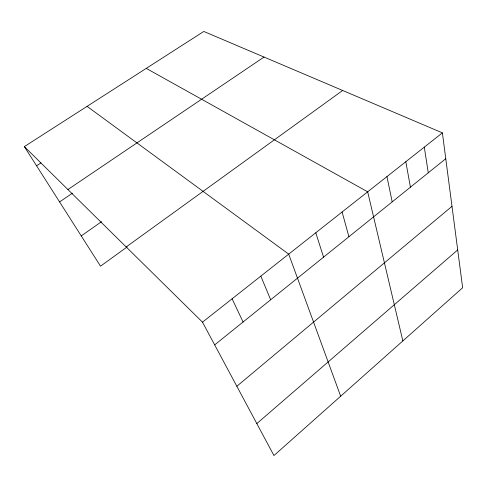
<?xml version="1.0" encoding="UTF-8"?>
<svg xmlns="http://www.w3.org/2000/svg" width="487" height="487" viewBox="0 0 487 487"><rect width="100%" height="100%" fill="white"/><g stroke="black" fill="none" stroke-linecap="round" stroke-linejoin="round"><path stroke-width="0.73" d="M256.826 423.58L457.701 249.922M236.834 386.264L452.003 206.33M214.67 344.887L445.769 158.707M442.391 132.86L462.65 287.756L273.944 455.546L202.495 322.157L442.391 132.86L203.785 31.454L24.35 146.611L100.523 266.176L127.119 246.952M126.182 246.952L342.665 90.479M81.244 235.915L101.613 221.622M59.584 201.916L72.441 193.193M67.912 189.54L264.039 57.058M36.568 165.787L40.963 162.914M146.246 68.381L367.673 191.817L402.852 340.924M87.076 106.355L288.706 254.129L340.669 396.217M24.35 146.611L202.495 322.157M232.098 298.799L243.08 321.998M260.819 276.135L270.675 299.767M315.783 232.762L323.563 257.16M342.099 211.997L348.917 236.737M386.952 176.604L392.193 201.874M405.823 161.714L410.419 187.191M424.299 147.135L428.274 172.806"/></g></svg>
